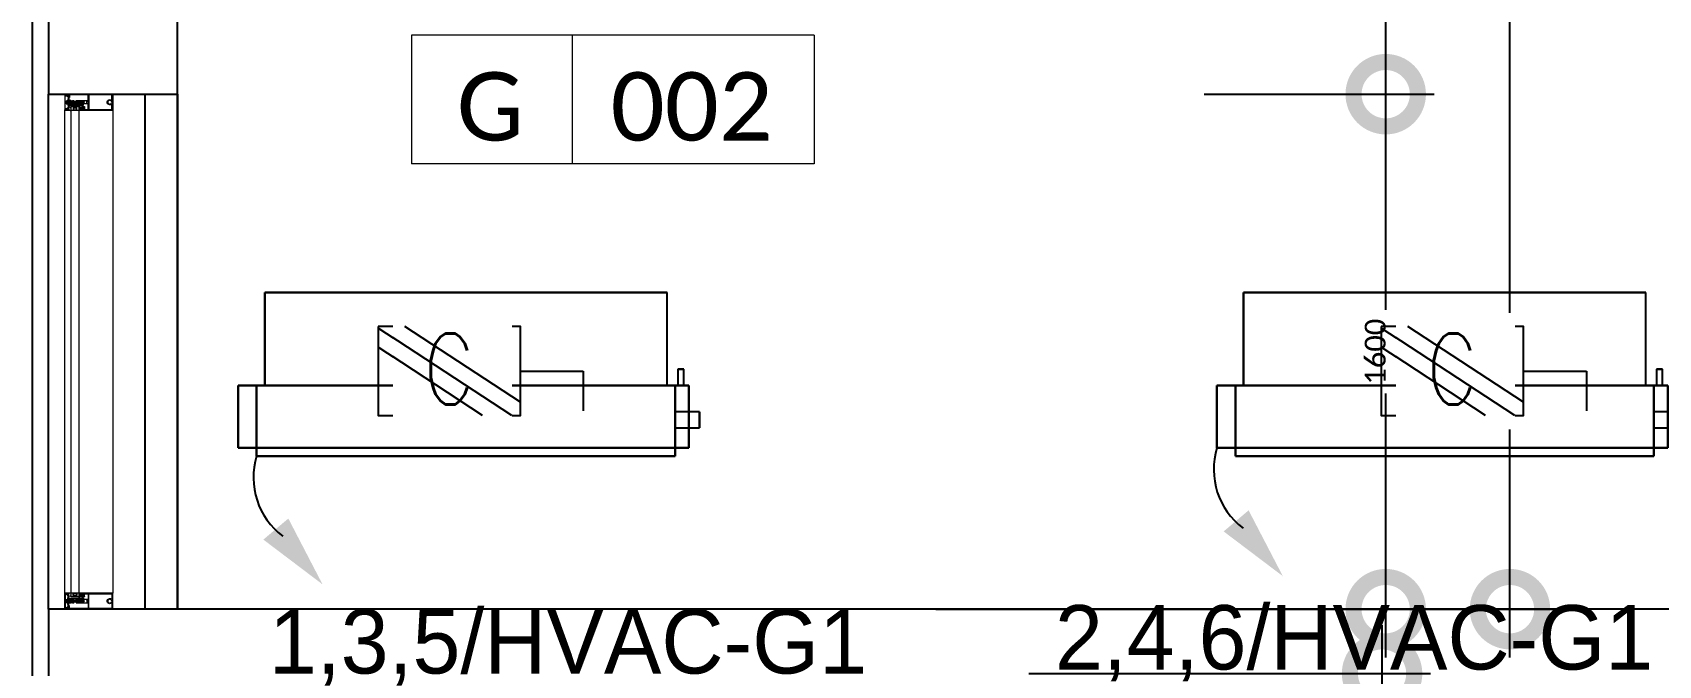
# Model space of a CAD drawing. Header units: metres. Extents: x 22.6 to 101.3, y 9.4 to 67.4.
# Drawn here: x 47.49 to 52.54, y 57.72 to 59.69 of the extents above; entities that cross this region are included whole.
import ezdxf

# ---------------------------------------------------------------- set-up
doc = ezdxf.new("R2010")
doc.units = ezdxf.units.M
doc.set_wipeout_variables(frame=1)
doc.linetypes.add('ECG_Line-Ptrn-Sold', pattern=[9144.001, 9144, -0.001])
for name, color, linetype in [('00', 252, 'Continuous'), ('E- symbol Disc', 7, 'Continuous'), ('HVAC', 1, 'Continuous'), ('LEGEND$0$E-SOCKET', 3, 'Continuous')]:
    doc.layers.add(name, color=color, linetype=linetype)
for name, color, linetype, lineweight in [('A-DIM', 7, 'Continuous', 5), ('A-ELEV', 1, 'ECG_Line-Ptrn-Sold', 9), ('A-HATCH', 1, 'Continuous', 9), ('A-TEXT', 7, 'ECG_Line-Ptrn-Sold', 13), ('A-WIN', 4, 'ECG_Line-Ptrn-Sold', 5), ('M-EQPM', 1, 'Continuous', 25)]:
    doc.layers.add(name, color=color, linetype=linetype, lineweight=lineweight)
doc.styles.add('Calibri', font='calibri.ttf', dxfattribs={"height": 0.212639})
doc.styles.add('ROMANS1', font='romans.shx', dxfattribs={"width": 0.8, "height": 250})
doc.dimstyles.new('ECG_Dimn-Detl-100', dxfattribs={"dimscale": 0.3048, "dimtxt": 0.25, "dimasz": 1.312336, "dimexe": 0.492126, "dimexo": 0.0625, "dimgap": 0, "dimtad": 1, "dimdec": 0, "dimlfac": 1000, "dimzin": 0, "dimdsep": 46, "dimtxsty": 'Calibri', "dimblk1": 'DOTSMALL', "dimblk2": 'DOTSMALL', "dimsah": 1, "dimcen": 0.09, "dimdle": 0.492126, "dimazin": 0, "dimtfac": 1, "dimtdec": 4, "dimtix": 1, "dimtmove": 0, "dimatfit": 3, "dimfxl": 0.492126, "dimfxlon": 1, "dimtvp": 1, "dimtolj": 1, "dimtzin": 0, "dimarcsym": 2})
doc.dimstyles.new('ECG_Dimn-Detl-100_1', dxfattribs={"dimscale": 0.3048, "dimtxt": 0.25, "dimasz": 1.312336, "dimexe": 0.492126, "dimexo": 0.0625, "dimgap": 0, "dimtad": 1, "dimdec": 0, "dimlfac": 1000, "dimzin": 0, "dimdsep": 46, "dimtxsty": 'Calibri', "dimblk1": 'DOTSMALL', "dimblk2": 'DOTSMALL', "dimsah": 1, "dimcen": 0.09, "dimdle": 0.492126, "dimazin": 0, "dimtfac": 1, "dimtdec": 4, "dimtix": 1, "dimtmove": 2, "dimatfit": 3, "dimfxl": 0.492126, "dimfxlon": 1, "dimtvp": 1, "dimtolj": 1, "dimtzin": 0, "dimarcsym": 2})

# ---------------------------------------------------------------- blocks, each defined once
blk = doc.blocks.new('Rectangular Mullion - ECG-LEFT-END-MULION-DETAIL-2110308-GROUND FLOOR PLAN')
at = {"layer": 'A-ELEV'}
for p, q in [((72.8439, 18.9473), (72.8439, 17.4473)), ((72.9499, 18.9473), (72.9739, 18.9473)), ((72.9499, 17.4473), (72.9499, 18.9473)), ((72.9739, 18.9473), (72.9739, 17.4473)), ((72.9939, 18.9473), (72.9939, 17.4473)), ((72.9739, 17.4473), (72.9499, 17.4473))]:
    blk.add_line(p, q, dxfattribs=at)
blk = doc.blocks.new('Rectangular Mullion - ECG-RIGHT-END-MULION-PROFIL-1987638-GROUND FLOOR PLAN')
at = {"layer": 'A-HATCH'}
for p, q in [((-0.0297, 0.0186), (-0.0315, 0.0129)), ((-0.0309, 0.0126), (-0.0292, 0.014)), ((-0.0299, 0.019), (-0.0299, 0.031)), ((-0.029, 0.019), (-0.0299, 0.019)), ((-0.0265, 0.019), (-0.0297, 0.019)), ((-0.0234, 0.0056), (-0.0292, 0.0056)), ((-0.0292, -0.0036), (-0.0292, 0.0056)), ((-0.0283, 0.004), (-0.0292, 0.004)), ((-0.0292, 0.004), (-0.0292, -0.0036)), ((-0.0284, 0.0225), (-0.029, 0.019)), ((-0.0049, 0.032), (-0.0289, 0.032)), ((-0.0282, 0.0224), (-0.0288, 0.019)), ((-0.0288, 0.019), (-0.0271, 0.019)), ((-0.0285, 0.0139), (-0.0282, 0.0126)), ((-0.0284, 0.03), (-0.0284, 0.0245)), ((-0.0283, 0.0048), (-0.024, 0.0048)), ((-0.0283, 0.0048), (-0.0283, 0.004)), ((-0.024, 0.0048), (-0.0283, 0.0048)), ((-0.0279, 0.0305), (-0.0049, 0.0305)), ((-0.0263, 0.028), (-0.0277, 0.0244)), ((-0.0277, 0.0126), (-0.0273, 0.0139)), ((-0.0273, 0.021), (-0.0263, 0.022)), ((-0.0273, 0.02), (-0.0273, 0.021)), ((-0.0265, 0.0213), (-0.0271, 0.0207)), ((-0.0267, 0.0139), (-0.0264, 0.0126)), ((-0.0265, 0.0203), (-0.0265, 0.019)), ((-0.0252, 0.028), (-0.0263, 0.028)), ((-0.0263, 0.022), (-0.0243, 0.022)), ((-0.0247, 0.0216), (-0.0258, 0.0216)), ((-0.0258, 0.0126), (-0.0255, 0.0139)), ((-0.0257, 0.0205), (-0.0257, 0.0185)), ((-0.0243, 0.0236), (-0.0253, 0.0264)), ((-0.0246, 0.0266), (-0.0252, 0.028)), ((-0.025, 0.0139), (-0.0247, 0.0126)), ((-0.0247, 0.0185), (-0.0247, 0.0205)), ((-0.0231, 0.0236), (-0.0243, 0.0236)), ((-0.0243, 0.022), (-0.0233, 0.021)), ((-0.0241, 0.0126), (-0.0238, 0.0139)), ((-0.024, 0.0048), (-0.022, 0.0035)), ((-0.022, 0.0035), (-0.024, 0.0048)), ((-0.0233, 0.0207), (-0.0239, 0.0213)), ((-0.0239, 0.019), (-0.0239, 0.0203)), ((-0.0207, 0.019), (-0.0239, 0.019)), ((-0.0049, 0.019), (-0.0235, 0.019)), ((-0.0202, 0.0036), (-0.0234, 0.0056)), ((-0.0233, 0.021), (-0.0233, 0.02)), ((-0.0232, 0.0139), (-0.0228, 0.0126)), ((-0.0213, 0.0218), (-0.0231, 0.0236)), ((-0.0223, 0.0126), (-0.0219, 0.0139)), ((-0.022, 0.0035), (-0.022, -0.0032)), ((-0.022, -0.0032), (-0.022, 0.0035)), ((-0.0113, 0.022), (-0.0213, 0.021)), ((-0.0213, 0.021), (-0.0213, 0.0218)), ((-0.0213, 0.014), (-0.0196, 0.0126)), ((-0.019, 0.0129), (-0.0207, 0.0186)), ((-0.0202, -0.0031), (-0.0202, 0.0036)), ((-0.0202, -0.0012), (-0.0202, 0.0013)), ((-0.0145, 0.0175), (-0.0145, -0.0266)), ((-0.011, 0.0175), (-0.0145, 0.0175)), ((-0.0113, 0.0223), (-0.0113, 0.0234)), ((-0.0113, 0.0234), (0.0014, 0.0234)), ((0.0014, 0.0223), (-0.0113, 0.0223)), ((-0.0049, 0.022), (-0.0113, 0.022)), ((-0.011, -0.0266), (-0.011, 0.0175)), ((-0.0079, 0.0183), (-0.0104, 0.0177)), ((-0.0104, 0.0177), (-0.0104, 0.0117)), ((-0.0086, 0.0117), (-0.0104, 0.0077)), ((-0.0104, 0.0117), (-0.0086, 0.0117)), ((-0.0104, 0.0077), (-0.0104, 0.0034)), ((-0.0104, 0.0034), (-0.0084, 0.0024)), ((-0.01, 0.0234), (-0.01, 0.0245)), ((-0.01, 0.0245), (0.0002, 0.0245)), ((0.0002, 0.0234), (-0.01, 0.0234)), ((-0.0098, 0.0167), (-0.0079, 0.0174)), ((-0.0098, 0.0127), (-0.0098, 0.0167)), ((-0.0079, 0.0122), (-0.0098, 0.0127)), ((-0.0096, 0.0275), (-0.0096, 0.0245)), ((-0.0096, 0.0069), (-0.0079, 0.0105)), ((-0.0096, 0.0041), (-0.0096, 0.0069)), ((-0.0084, 0.0035), (-0.0096, 0.0041)), ((-0.0015, 0.0277), (-0.0084, 0.0277)), ((-0.0084, 0.0024), (-0.0084, 0.0035)), ((-0.0079, 0.0174), (-0.0079, 0.0183)), ((-0.0079, 0.0105), (-0.0079, 0.0122)), ((-0.0077, 0.0177), (-0.0046, 0.0188)), ((-0.0022, 0.0175), (-0.0077, 0.0155)), ((-0.0022, 0.0154), (-0.0077, 0.0133)), ((-0.0022, 0.0132), (-0.0077, 0.0112)), ((-0.0022, 0.011), (-0.0077, 0.009)), ((-0.0022, 0.0096), (-0.0077, 0.0076)), ((-0.0022, 0.0074), (-0.0077, 0.0054)), ((-0.0022, 0.0052), (-0.0077, 0.0032)), ((-0.0022, 0.0031), (-0.0077, 0.0011)), ((-0.0022, 0.0007), (-0.0076, -0.0013)), ((-0.0073, 0.0181), (-0.0056, 0.0188)), ((-0.0056, 0.0188), (-0.0073, 0.0181)), ((-0.0027, 0.018), (-0.0073, 0.0159)), ((-0.0073, 0.0159), (-0.0027, 0.018)), ((-0.0027, 0.0158), (-0.0073, 0.0137)), ((-0.0073, 0.0137), (-0.0027, 0.0158)), ((-0.0027, 0.0136), (-0.0073, 0.0116)), ((-0.0073, 0.0116), (-0.0027, 0.0136)), ((-0.0027, 0.0114), (-0.0073, 0.0094)), ((-0.0073, 0.0094), (-0.0027, 0.0114)), ((-0.0027, 0.01), (-0.0073, 0.008)), ((-0.0073, 0.008), (-0.0027, 0.01)), ((-0.0027, 0.0079), (-0.0073, 0.0058)), ((-0.0073, 0.0058), (-0.0027, 0.0079)), ((-0.0027, 0.0057), (-0.0073, 0.0036)), ((-0.0073, 0.0036), (-0.0027, 0.0057)), ((-0.0027, 0.0035), (-0.0073, 0.0015)), ((-0.0073, 0.0015), (-0.0027, 0.0035)), ((-0.0027, 0.0012), (-0.0073, -0.0009)), ((-0.0073, -0.0009), (-0.0027, 0.0012)), ((-0.0072, 0.0275), (-0.0072, 0.0245)), ((-0.0072, 0.0223), (-0.0027, 0.0223)), ((-0.0072, 0.0188), (-0.0072, 0.0223)), ((-0.0072, 0.0188), (-0.0056, 0.0188)), ((-0.0027, 0.0188), (-0.0072, 0.0188)), ((-0.0027, 0.0171), (-0.0072, 0.0151)), ((-0.0072, 0.0151), (-0.003, 0.017)), ((-0.0027, 0.0149), (-0.0072, 0.0129)), ((-0.0072, 0.0129), (-0.003, 0.0148)), ((-0.0027, 0.0127), (-0.0072, 0.0107)), ((-0.0072, 0.0107), (-0.003, 0.0126)), ((-0.0027, 0.0106), (-0.0072, 0.0085)), ((-0.0072, 0.0085), (-0.003, 0.0104)), ((-0.0027, 0.0092), (-0.0072, 0.0071)), ((-0.0072, 0.0071), (-0.003, 0.009)), ((-0.0027, 0.007), (-0.0072, 0.005)), ((-0.0072, 0.005), (-0.003, 0.0068)), ((-0.0027, 0.0048), (-0.0072, 0.0028)), ((-0.0072, 0.0028), (-0.003, 0.0047)), ((-0.0027, 0.0026), (-0.0072, 0.0006)), ((-0.0072, 0.0006), (-0.003, 0.0025)), ((-0.0027, 0.0003), (-0.0072, -0.0017)), ((-0.0072, -0.0017), (-0.003, 0.0001)), ((-0.007, 0.0173), (-0.0037, 0.0188)), ((-0.0037, 0.0188), (-0.007, 0.0173)), ((-0.0056, 0.0188), (-0.0046, 0.0188)), ((0.0191, 0.032), (-0.0049, 0.032)), ((-0.0049, 0.0305), (0.0181, 0.0305)), ((0.0015, 0.022), (-0.0049, 0.022)), ((0.0137, 0.019), (-0.0049, 0.019)), ((-0.0046, 0.0188), (-0.0037, 0.0188)), ((-0.0037, 0.0188), (-0.0027, 0.0188)), ((-0.0027, 0.0275), (-0.0027, 0.0245)), ((-0.0027, 0.0223), (-0.0027, 0.0188)), ((-0.0018, 0.0174), (-0.0018, 0.0183)), ((-0.0018, 0.0183), (0.0007, 0.0177)), ((0.0001, 0.0167), (-0.0018, 0.0174)), ((-0.0018, 0.0122), (0.0001, 0.0127)), ((-0.0018, 0.0105), (-0.0018, 0.0122)), ((-0.0001, 0.0069), (-0.0018, 0.0105)), ((-0.0014, 0.0035), (-0.0001, 0.0041)), ((-0.0014, 0.0024), (-0.0014, 0.0035)), ((0.0007, 0.0034), (-0.0014, 0.0024)), ((-0.0011, 0.0117), (0.0007, 0.0077)), ((0.0007, 0.0117), (-0.0011, 0.0117)), ((-0.0003, 0.0275), (-0.0003, 0.0245)), ((-0.0001, 0.0041), (-0.0001, 0.0069)), ((0.0001, 0.0127), (0.0001, 0.0167)), ((0.0002, 0.0245), (0.0002, 0.0234)), ((0.0007, 0.0177), (0.0007, 0.0117)), ((0.0007, 0.0077), (0.0007, 0.0034)), ((0.0014, 0.0234), (0.0014, 0.0223)), ((0.0115, 0.021), (0.0015, 0.022)), ((0.0098, 0.0167), (0.0098, 0.019)), ((0.0176, 0.0167), (0.0098, 0.0167)), ((0.0109, 0.019), (0.0141, 0.019)), ((0.0132, 0.0236), (0.0115, 0.0218)), ((0.0115, 0.0218), (0.0115, 0.021)), ((0.0144, 0.0236), (0.0132, 0.0236)), ((0.0145, 0.022), (0.0135, 0.021)), ((0.0135, 0.0207), (0.0141, 0.0213)), ((0.0135, 0.021), (0.0135, 0.02)), ((0.0141, 0.019), (0.0141, 0.0203)), ((0.0155, 0.0264), (0.0144, 0.0236)), ((0.0165, 0.022), (0.0145, 0.022)), ((0.0153, 0.028), (0.0148, 0.0266)), ((0.0148, 0.0216), (0.0159, 0.0216)), ((0.0149, 0.0185), (0.0149, 0.0205)), ((0.0165, 0.028), (0.0153, 0.028)), ((0.0159, 0.0205), (0.0159, 0.0185)), ((0.0178, 0.0244), (0.0165, 0.028)), ((0.0175, 0.021), (0.0165, 0.022)), ((0.0167, 0.0213), (0.0172, 0.0207)), ((0.0167, 0.0203), (0.0167, 0.019)), ((0.0167, 0.019), (0.0199, 0.019)), ((0.0175, 0.02), (0.0175, 0.021)), ((0.019, 0.019), (0.0176, 0.019)), ((0.0176, -0.041), (0.0176, 0.0167)), ((0.0184, 0.0224), (0.019, 0.019)), ((0.0185, 0.0225), (0.0192, 0.019)), ((0.0186, 0.03), (0.0186, 0.0245)), ((0.0192, 0.019), (0.0201, 0.019)), ((0.0201, 0.019), (0.0201, 0.031)), ((0.0201, 0.019), (0.0201, -0.118)), ((-0.0304, -0.0129), (-0.0312, -0.0136)), ((-0.0295, -0.0142), (-0.0309, -0.0128)), ((-0.0299, -0.0213), (-0.0276, -0.0213)), ((-0.0299, -0.118), (-0.0299, -0.0213)), ((-0.0289, -0.0135), (-0.0295, -0.0142)), ((-0.0292, -0.0036), (-0.0292, -0.0053)), ((-0.0283, -0.0036), (-0.0292, -0.0036)), ((-0.0292, -0.0036), (-0.0283, -0.0036)), ((-0.0292, -0.0053), (-0.0238, -0.0053)), ((-0.027, -0.0198), (-0.0285, -0.0213)), ((-0.0284, -0.0152), (-0.0277, -0.0145)), ((-0.0261, -0.0151), (-0.0284, -0.0175)), ((-0.0284, -0.0152), (-0.0269, -0.0168)), ((-0.0284, -0.0213), (-0.0284, -0.0152)), ((-0.0284, -0.0175), (-0.0276, -0.0183)), ((-0.0276, -0.0183), (-0.0284, -0.0191)), ((-0.0284, -0.0191), (-0.025, -0.0225)), ((-0.0269, -0.0213), (-0.0284, -0.0213)), ((-0.0284, -0.0225), (-0.0284, -0.0263)), ((-0.0269, -0.0225), (-0.0284, -0.0225)), ((-0.0284, -0.0263), (-0.0262, -0.0263)), ((-0.0283, -0.0044), (-0.0283, -0.0036)), ((-0.0283, -0.0036), (-0.0283, -0.0044)), ((-0.024, -0.0044), (-0.0283, -0.0044)), ((-0.0283, -0.0044), (-0.024, -0.0044)), ((-0.0278, -0.0225), (-0.0269, -0.0225)), ((-0.0269, -0.0241), (-0.0278, -0.0225)), ((-0.0276, -0.0196), (-0.0276, -0.0171)), ((-0.0276, -0.0213), (-0.0269, -0.022)), ((-0.0274, -0.0225), (-0.0258, -0.0241)), ((-0.0274, -0.0298), (-0.0274, -0.041)), ((-0.0194, -0.0298), (-0.0274, -0.0298)), ((-0.0274, -0.041), (-0.0104, -0.041)), ((-0.0274, -0.043), (-0.0274, -0.114)), ((0.0176, -0.043), (-0.0274, -0.043)), ((-0.0273, -0.0168), (-0.0249, -0.0168)), ((-0.0248, -0.0198), (-0.0273, -0.0198)), ((-0.0272, -0.0151), (-0.0254, -0.0151)), ((-0.0269, -0.022), (-0.0248, -0.0198)), ((-0.0269, -0.0225), (-0.0269, -0.0213)), ((-0.0243, -0.0241), (-0.0269, -0.0241)), ((-0.025, -0.0225), (-0.0267, -0.0241)), ((-0.0262, -0.0263), (-0.0262, -0.0278)), ((-0.0262, -0.0278), (-0.0222, -0.0278)), ((-0.0258, -0.0151), (-0.0228, -0.0181)), ((-0.0229, -0.0141), (-0.0256, -0.0168)), ((-0.0255, -0.0198), (-0.0241, -0.0213)), ((-0.0225, -0.0168), (-0.025, -0.0144)), ((-0.0247, -0.023), (-0.0236, -0.0241)), ((-0.0217, -0.0151), (-0.0246, -0.018)), ((-0.0246, -0.0171), (-0.0246, -0.0196)), ((-0.0246, -0.0185), (-0.0214, -0.0217)), ((-0.0234, -0.023), (-0.0245, -0.0241)), ((-0.0214, -0.0241), (-0.0243, -0.0241)), ((-0.0241, -0.0213), (-0.0226, -0.0198)), ((-0.022, -0.0032), (-0.024, -0.0044)), ((-0.024, -0.0044), (-0.022, -0.0032)), ((-0.0238, -0.0053), (-0.0202, -0.0031)), ((-0.0221, -0.0151), (-0.0232, -0.0139)), ((-0.0228, -0.0171), (-0.0228, -0.0196)), ((-0.0226, -0.0198), (-0.0201, -0.0198)), ((-0.0201, -0.0168), (-0.0225, -0.0168)), ((-0.0225, -0.023), (-0.0214, -0.0241)), ((-0.0204, -0.0198), (-0.0223, -0.0217)), ((-0.0207, -0.0225), (-0.0223, -0.0241)), ((-0.0222, -0.0263), (-0.0199, -0.0263)), ((-0.0222, -0.0278), (-0.0222, -0.0263)), ((-0.0202, -0.0151), (-0.0221, -0.0151)), ((-0.022, -0.0151), (-0.0203, -0.0168)), ((-0.0214, -0.022), (-0.0207, -0.0213)), ((-0.0214, -0.0213), (-0.0214, -0.0225)), ((-0.019, -0.0213), (-0.0214, -0.0213)), ((-0.0199, -0.0225), (-0.0214, -0.0225)), ((-0.0206, -0.0225), (-0.0214, -0.0241)), ((-0.0214, -0.0225), (-0.0207, -0.0225)), ((-0.0174, -0.013), (-0.0213, -0.0168)), ((-0.0197, -0.0213), (-0.0211, -0.0198)), ((-0.0207, -0.0213), (-0.0184, -0.0213)), ((-0.0201, -0.0149), (-0.019, -0.016)), ((-0.0199, -0.0263), (-0.0199, -0.0225)), ((-0.019, -0.0167), (-0.0198, -0.0176)), ((-0.0198, -0.0196), (-0.0198, -0.0171)), ((-0.0198, -0.0173), (-0.019, -0.0182)), ((-0.019, -0.0184), (-0.0198, -0.0192)), ((-0.0198, -0.0189), (-0.019, -0.0198)), ((-0.019, -0.0205), (-0.0197, -0.0213)), ((-0.019, -0.0138), (-0.0183, -0.0145)), ((-0.019, -0.0151), (-0.019, -0.0213)), ((-0.0184, -0.0213), (-0.0184, -0.0288)), ((-0.0168, -0.0138), (-0.0174, -0.013)), ((-0.0145, -0.0266), (-0.011, -0.0266)), ((-0.009, -0.0033), (-0.0104, -0.0033)), ((-0.0104, -0.0033), (-0.0088, -0.0033)), ((-0.0104, -0.041), (-0.0104, -0.0033)), ((-0.0088, -0.0033), (-0.0078, -0.0043)), ((-0.0084, -0.041), (-0.0084, -0.0372)), ((-0.0049, -0.041), (-0.0084, -0.041)), ((-0.0079, -0.0367), (-0.0019, -0.0367)), ((-0.0022, -0.0036), (-0.0078, -0.0057)), ((-0.0078, -0.0043), (-0.0078, -0.0266)), ((-0.0022, -0.0071), (-0.0078, -0.0092)), ((-0.0022, -0.0093), (-0.0078, -0.0113)), ((-0.0022, -0.0115), (-0.0078, -0.0135)), ((-0.0022, -0.0137), (-0.0078, -0.0157)), ((-0.0022, -0.0158), (-0.0078, -0.0179)), ((-0.0022, -0.018), (-0.0078, -0.02)), ((-0.0078, -0.0266), (-0.0049, -0.0295)), ((-0.0023, -0.0015), (-0.0077, -0.0035)), ((-0.0027, -0.001), (-0.0073, -0.0031)), ((-0.0073, -0.0031), (-0.0027, -0.001)), ((-0.0027, -0.0032), (-0.0073, -0.0053)), ((-0.0073, -0.0053), (-0.0027, -0.0032)), ((-0.0073, -0.0074), (-0.0027, -0.0054)), ((-0.0027, -0.0054), (-0.0073, -0.0074)), ((-0.0027, -0.0067), (-0.0073, -0.0087)), ((-0.0073, -0.0087), (-0.0027, -0.0067)), ((-0.0027, -0.0089), (-0.0073, -0.0109)), ((-0.0073, -0.0109), (-0.0027, -0.0089)), ((-0.0027, -0.011), (-0.0073, -0.0131)), ((-0.0073, -0.0131), (-0.0027, -0.011)), ((-0.0027, -0.0132), (-0.0073, -0.0153)), ((-0.0073, -0.0153), (-0.0027, -0.0132)), ((-0.0027, -0.0154), (-0.0073, -0.0174)), ((-0.0073, -0.0174), (-0.0027, -0.0154)), ((-0.0027, -0.0176), (-0.0073, -0.0196)), ((-0.0073, -0.0196), (-0.0027, -0.0176)), ((-0.0027, -0.0019), (-0.0072, -0.0039)), ((-0.0072, -0.0039), (-0.003, -0.002)), ((-0.0027, -0.0041), (-0.0072, -0.0061)), ((-0.0072, -0.0061), (-0.0031, -0.0042)), ((-0.0027, -0.0054), (-0.0072, -0.0074)), ((-0.0072, -0.0074), (-0.003, -0.0055)), ((-0.0027, -0.0076), (-0.0072, -0.0096)), ((-0.0072, -0.0096), (-0.003, -0.0077)), ((-0.0027, -0.0097), (-0.0072, -0.0118)), ((-0.0072, -0.0118), (-0.003, -0.0099)), ((-0.0027, -0.0119), (-0.0072, -0.0139)), ((-0.0072, -0.0139), (-0.003, -0.012)), ((-0.0027, -0.0141), (-0.0072, -0.0161)), ((-0.0072, -0.0161), (-0.003, -0.0142)), ((-0.0027, -0.0163), (-0.0072, -0.0183)), ((-0.0072, -0.0183), (-0.003, -0.0164)), ((-0.0027, -0.0184), (-0.0072, -0.0205)), ((-0.0072, -0.0205), (-0.0032, -0.0186)), ((-0.0069, -0.0216), (-0.0027, -0.0197)), ((-0.0027, -0.0197), (-0.0069, -0.0216)), ((-0.0067, -0.0218), (-0.0067, -0.0249)), ((-0.0067, -0.0249), (-0.0049, -0.0266)), ((-0.0022, -0.0202), (-0.0066, -0.0218)), ((-0.0066, -0.0218), (-0.0053, -0.0218)), ((-0.0053, -0.0218), (-0.0027, -0.0206)), ((-0.0053, -0.0218), (-0.003, -0.0207)), ((-0.003, -0.0218), (-0.0053, -0.0218)), ((-0.0049, -0.0266), (-0.003, -0.0249)), ((-0.0049, -0.0295), (-0.0019, -0.0266)), ((-0.0014, -0.041), (-0.0049, -0.041)), ((-0.003, -0.0249), (-0.003, -0.0218)), ((-0.0019, -0.0042), (-0.001, -0.0033)), ((-0.0019, -0.0266), (-0.0019, -0.0042)), ((-0.0014, -0.0372), (-0.0014, -0.041)), ((-0.001, -0.0033), (0.0006, -0.0033)), ((0, -0.0033), (-0.001, -0.0033)), ((-0.001, -0.0033), (0.0006, -0.0033)), ((0.0006, -0.0033), (0.0006, -0.041)), ((0.0006, -0.041), (0.0176, -0.041)), ((0.0176, -0.114), (0.0176, -0.043)), ((0.0201, -0.118), (-0.0299, -0.118)), ((-0.0274, -0.114), (-0.0102, -0.114)), ((0.0003, -0.114), (0.0176, -0.114))]:
    blk.add_line(p, q, dxfattribs=at)
blk.add_circle((-0.0049, -0.108), 0.006, dxfattribs=at)
for centre, radius, start, end in [((-0.0289, 0.031), 0.001, 90, 180), ((-0.0289, 0.031), 0.001, 90, 180), ((-0.0279, 0.03), 0.0005, 90, 180), ((-0.0284, 0.0235), 0.001, 270.9838, 90), ((-0.0283, 0.0235), 0.0011, 275.2327, 53.27), ((-0.0258, 0.0206), 0.001, 90, 135), ((-0.0247, 0.0206), 0.001, 45, 90), ((-0.0084, 0.0241), 0.00359, 70.3614, 109.6386), ((-0.0049, 0.0157), 0.012, 79.2883, 100.7117), ((-0.0015, 0.0241), 0.00359, 70.3614, 109.6386), ((0.0148, 0.0206), 0.001, 90, 135), ((0.0159, 0.0206), 0.001, 45, 90), ((0.0185, 0.0235), 0.0011, 126.73, 264.7673), ((0.0186, 0.0235), 0.001, 90, 269.0162), ((0.0181, 0.03), 0.0005, 0, 90), ((0.0191, 0.031), 0.001, 0, 90), ((0.0191, 0.031), 0.001, 0, 90), ((-0.0317, -0.018), 0.0044, 40.1603, 86.9533), ((-0.0315, -0.018), 0.00517, 33.5368, 87.4446), ((-0.0237, -0.0155), 0.00171, 90, 164.9371), ((-0.0237, -0.0155), 0.00171, 15.0629, 90), ((-0.0159, -0.018), 0.00517, 90.2452, 146.4632), ((-0.0194, -0.0288), 0.001, 270, 0), ((-0.0157, -0.018), 0.0044, 93.0467, 138.4555), ((-0.0079, -0.0372), 0.0005, 90, 180), ((-0.0005, -0.0259), 0.00439, 124.4715, 188.599), ((-0.0019, -0.0372), 0.0005, 360, 90), ((-0.0049, -0.108), 0.008, 311.4096, 228.5904)]:
    blk.add_arc(centre, radius, start, end, dxfattribs=at)
blk = doc.blocks.new('Rectangular Mullion - ECG-RIGHT-END-MULION-DETAIL-2139619-GROUND FLOOR PLAN')
at = {"layer": 'A-WIN'}
for p, q in [((-0.05, 0.012), (-0.05, 0.032)), ((-0.05, 0.032), (0, 0.032)), ((-0.038, 0.012), (-0.05, 0.012)), ((-0.038, -0.012), (-0.038, 0.012)), ((0, 0.032), (0, -0.118)), ((-0.05, -0.118), (-0.05, -0.012)), ((-0.05, -0.012), (-0.038, -0.012)), ((0, -0.118), (-0.05, -0.118))]:
    blk.add_line(p, q, dxfattribs=at)
blk = doc.blocks.new('Rectangular Mullion - ECG-LEFT-END-MULION-PROFIL-1987639-GROUND FLOOR PLAN')
at = {"layer": 'A-HATCH'}
for p, q in [((-0.0201, 0.019), (-0.0201, 0.031)), ((-0.0192, 0.019), (-0.0201, 0.019)), ((-0.0201, 0.019), (-0.0201, -0.118)), ((-0.0167, 0.019), (-0.0199, 0.019)), ((-0.0185, 0.0225), (-0.0192, 0.019)), ((-0.0191, 0.032), (0.0049, 0.032)), ((-0.0184, 0.0224), (-0.019, 0.019)), ((-0.019, 0.019), (-0.0176, 0.019)), ((-0.0186, 0.03), (-0.0186, 0.0245)), ((0.0049, 0.0305), (-0.0181, 0.0305)), ((-0.0178, 0.0244), (-0.0165, 0.028)), ((-0.0176, 0.0167), (-0.0098, 0.0167)), ((-0.0176, -0.041), (-0.0176, 0.0167)), ((-0.0175, 0.021), (-0.0165, 0.022)), ((-0.0175, 0.02), (-0.0175, 0.021)), ((-0.0167, 0.0213), (-0.0172, 0.0207)), ((-0.0167, 0.0203), (-0.0167, 0.019)), ((-0.0165, 0.028), (-0.0153, 0.028)), ((-0.0165, 0.022), (-0.0145, 0.022)), ((-0.0148, 0.0216), (-0.0159, 0.0216)), ((-0.0159, 0.0205), (-0.0159, 0.0185)), ((-0.0155, 0.0264), (-0.0144, 0.0236)), ((-0.0153, 0.028), (-0.0148, 0.0266)), ((-0.0149, 0.0185), (-0.0149, 0.0205)), ((-0.0145, 0.022), (-0.0135, 0.021)), ((-0.0144, 0.0236), (-0.0132, 0.0236)), ((-0.0135, 0.0207), (-0.0141, 0.0213)), ((-0.0141, 0.019), (-0.0141, 0.0203)), ((-0.0109, 0.019), (-0.0141, 0.019)), ((-0.0137, 0.019), (0.0049, 0.019)), ((-0.0135, 0.021), (-0.0135, 0.02)), ((-0.0132, 0.0236), (-0.0115, 0.0218)), ((-0.0115, 0.021), (-0.0015, 0.022)), ((-0.0115, 0.0218), (-0.0115, 0.021)), ((-0.0098, 0.0167), (-0.0098, 0.019)), ((-0.0015, 0.022), (0.0049, 0.022)), ((-0.0014, 0.0234), (-0.0014, 0.0223)), ((0.0113, 0.0234), (-0.0014, 0.0234)), ((-0.0014, 0.0223), (0.0113, 0.0223)), ((0.0018, 0.0183), (-0.0007, 0.0177)), ((-0.0007, 0.0177), (-0.0007, 0.0117)), ((0.0011, 0.0117), (-0.0007, 0.0077)), ((-0.0007, 0.0117), (0.0011, 0.0117)), ((-0.0007, 0.0077), (-0.0007, 0.0034)), ((-0.0007, 0.0034), (0.0014, 0.0024)), ((-0.0002, 0.0245), (-0.0002, 0.0234)), ((0.01, 0.0245), (-0.0002, 0.0245)), ((-0.0002, 0.0234), (0.01, 0.0234)), ((-0.0001, 0.0167), (0.0018, 0.0174)), ((-0.0001, 0.0127), (-0.0001, 0.0167)), ((0.0018, 0.0122), (-0.0001, 0.0127)), ((0.0001, 0.0069), (0.0018, 0.0105)), ((0.0001, 0.0041), (0.0001, 0.0069)), ((0.0014, 0.0035), (0.0001, 0.0041)), ((0.0003, 0.0275), (0.0003, 0.0245)), ((0.0014, 0.0024), (0.0014, 0.0035)), ((0.0015, 0.0277), (0.0084, 0.0277)), ((0.0018, 0.0174), (0.0018, 0.0183)), ((0.0018, 0.0105), (0.0018, 0.0122)), ((0.0022, 0.0175), (0.0077, 0.0155)), ((0.0022, 0.0154), (0.0077, 0.0133)), ((0.0022, 0.0132), (0.0077, 0.0112)), ((0.0022, 0.011), (0.0077, 0.009)), ((0.0022, 0.0096), (0.0077, 0.0076)), ((0.0022, 0.0074), (0.0077, 0.0054)), ((0.0022, 0.0052), (0.0077, 0.0032)), ((0.0022, 0.0031), (0.0077, 0.0011)), ((0.0022, 0.0007), (0.0076, -0.0013)), ((0.0027, 0.0275), (0.0027, 0.0245)), ((0.0027, 0.0223), (0.0027, 0.0188)), ((0.0072, 0.0223), (0.0027, 0.0223)), ((0.0027, 0.0188), (0.0072, 0.0188)), ((0.0037, 0.0188), (0.0027, 0.0188)), ((0.0027, 0.018), (0.0073, 0.0159)), ((0.0073, 0.0159), (0.0027, 0.018)), ((0.0027, 0.0171), (0.0072, 0.0151)), ((0.0027, 0.0158), (0.0073, 0.0137)), ((0.0073, 0.0137), (0.0027, 0.0158)), ((0.0027, 0.0149), (0.0072, 0.0129)), ((0.0027, 0.0136), (0.0073, 0.0116)), ((0.0073, 0.0116), (0.0027, 0.0136)), ((0.0027, 0.0127), (0.0072, 0.0107)), ((0.0027, 0.0114), (0.0073, 0.0094)), ((0.0073, 0.0094), (0.0027, 0.0114)), ((0.0027, 0.0106), (0.0072, 0.0085)), ((0.0027, 0.01), (0.0073, 0.008)), ((0.0073, 0.008), (0.0027, 0.01)), ((0.0027, 0.0092), (0.0072, 0.0071)), ((0.0027, 0.0079), (0.0073, 0.0058)), ((0.0073, 0.0058), (0.0027, 0.0079)), ((0.0027, 0.007), (0.0072, 0.005)), ((0.0027, 0.0057), (0.0073, 0.0036)), ((0.0073, 0.0036), (0.0027, 0.0057)), ((0.0027, 0.0048), (0.0072, 0.0028)), ((0.0027, 0.0035), (0.0073, 0.0015)), ((0.0073, 0.0015), (0.0027, 0.0035)), ((0.0027, 0.0026), (0.0072, 0.0006)), ((0.0027, 0.0012), (0.0073, -0.0009)), ((0.0073, -0.0009), (0.0027, 0.0012)), ((0.0027, 0.0003), (0.0072, -0.0017)), ((0.0072, 0.0151), (0.003, 0.017)), ((0.0072, 0.0129), (0.003, 0.0148)), ((0.0072, 0.0107), (0.003, 0.0126)), ((0.0072, 0.0085), (0.003, 0.0104)), ((0.0072, 0.0071), (0.003, 0.009)), ((0.0072, 0.005), (0.003, 0.0068)), ((0.0072, 0.0028), (0.003, 0.0047)), ((0.0072, 0.0006), (0.003, 0.0025)), ((0.0072, -0.0017), (0.003, 0.0001)), ((0.007, 0.0173), (0.0037, 0.0188)), ((0.0037, 0.0188), (0.007, 0.0173)), ((0.0046, 0.0188), (0.0037, 0.0188)), ((0.0056, 0.0188), (0.0046, 0.0188)), ((0.0077, 0.0177), (0.0046, 0.0188)), ((0.0049, 0.032), (0.0289, 0.032)), ((0.0279, 0.0305), (0.0049, 0.0305)), ((0.0049, 0.022), (0.0113, 0.022)), ((0.0049, 0.019), (0.0235, 0.019)), ((0.0073, 0.0181), (0.0056, 0.0188)), ((0.0056, 0.0188), (0.0073, 0.0181)), ((0.0072, 0.0188), (0.0056, 0.0188)), ((0.0072, 0.0275), (0.0072, 0.0245)), ((0.0072, 0.0188), (0.0072, 0.0223)), ((0.0079, 0.0174), (0.0079, 0.0183)), ((0.0079, 0.0183), (0.0104, 0.0177)), ((0.0098, 0.0167), (0.0079, 0.0174)), ((0.0079, 0.0122), (0.0098, 0.0127)), ((0.0079, 0.0105), (0.0079, 0.0122)), ((0.0096, 0.0069), (0.0079, 0.0105)), ((0.0084, 0.0035), (0.0096, 0.0041)), ((0.0084, 0.0024), (0.0084, 0.0035)), ((0.0104, 0.0034), (0.0084, 0.0024)), ((0.0086, 0.0117), (0.0104, 0.0077)), ((0.0104, 0.0117), (0.0086, 0.0117)), ((0.0096, 0.0275), (0.0096, 0.0245)), ((0.0096, 0.0041), (0.0096, 0.0069)), ((0.0098, 0.0127), (0.0098, 0.0167)), ((0.01, 0.0234), (0.01, 0.0245)), ((0.0104, 0.0177), (0.0104, 0.0117)), ((0.0104, 0.0077), (0.0104, 0.0034)), ((0.011, 0.0175), (0.0145, 0.0175)), ((0.011, -0.0266), (0.011, 0.0175)), ((0.0113, 0.0223), (0.0113, 0.0234)), ((0.0113, 0.022), (0.0213, 0.021)), ((0.0145, 0.0175), (0.0145, -0.0266)), ((0.019, 0.0129), (0.0207, 0.0186)), ((0.0213, 0.014), (0.0196, 0.0126)), ((0.0202, 0.0036), (0.0234, 0.0056)), ((0.0202, -0.0031), (0.0202, 0.0036)), ((0.0202, -0.0012), (0.0202, 0.0013)), ((0.0207, 0.019), (0.0239, 0.019)), ((0.0213, 0.0218), (0.0231, 0.0236)), ((0.0213, 0.021), (0.0213, 0.0218)), ((0.0223, 0.0126), (0.0219, 0.0139)), ((0.024, 0.0048), (0.022, 0.0035)), ((0.022, 0.0035), (0.024, 0.0048)), ((0.022, 0.0035), (0.022, -0.0032)), ((0.022, -0.0032), (0.022, 0.0035)), ((0.0232, 0.0139), (0.0228, 0.0126)), ((0.0231, 0.0236), (0.0243, 0.0236)), ((0.0243, 0.022), (0.0233, 0.021)), ((0.0233, 0.0207), (0.0239, 0.0213)), ((0.0233, 0.021), (0.0233, 0.02)), ((0.0234, 0.0056), (0.0292, 0.0056)), ((0.0241, 0.0126), (0.0238, 0.0139)), ((0.0239, 0.019), (0.0239, 0.0203)), ((0.0283, 0.0048), (0.024, 0.0048)), ((0.024, 0.0048), (0.0283, 0.0048)), ((0.0243, 0.0236), (0.0253, 0.0264)), ((0.0263, 0.022), (0.0243, 0.022)), ((0.0246, 0.0266), (0.0252, 0.028)), ((0.0247, 0.0216), (0.0258, 0.0216)), ((0.0247, 0.0185), (0.0247, 0.0205)), ((0.025, 0.0139), (0.0247, 0.0126)), ((0.0252, 0.028), (0.0263, 0.028)), ((0.0258, 0.0126), (0.0255, 0.0139)), ((0.0257, 0.0205), (0.0257, 0.0185)), ((0.0263, 0.028), (0.0277, 0.0244)), ((0.0273, 0.021), (0.0263, 0.022)), ((0.0267, 0.0139), (0.0264, 0.0126)), ((0.0265, 0.0213), (0.0271, 0.0207)), ((0.0265, 0.0203), (0.0265, 0.019)), ((0.0265, 0.019), (0.0297, 0.019)), ((0.0288, 0.019), (0.0271, 0.019)), ((0.0273, 0.02), (0.0273, 0.021)), ((0.0277, 0.0126), (0.0273, 0.0139)), ((0.0282, 0.0224), (0.0288, 0.019)), ((0.0285, 0.0139), (0.0282, 0.0126)), ((0.0283, 0.0048), (0.0283, 0.004)), ((0.0283, 0.004), (0.0292, 0.004)), ((0.0284, 0.03), (0.0284, 0.0245)), ((0.0284, 0.0225), (0.029, 0.019)), ((0.029, 0.019), (0.0299, 0.019)), ((0.0309, 0.0126), (0.0292, 0.014)), ((0.0292, -0.0036), (0.0292, 0.0056)), ((0.0292, 0.004), (0.0292, -0.0036)), ((0.0297, 0.0186), (0.0315, 0.0129)), ((0.0299, 0.019), (0.0299, 0.031)), ((-0.0006, -0.041), (-0.0176, -0.041)), ((-0.0176, -0.043), (0.0274, -0.043)), ((-0.0176, -0.114), (-0.0176, -0.043)), ((0.001, -0.0033), (-0.0006, -0.0033)), ((-0.0006, -0.0033), (-0.0006, -0.041)), ((0.001, -0.0033), (-0.0006, -0.0033)), ((0, -0.0033), (0.001, -0.0033)), ((0.0019, -0.0042), (0.001, -0.0033)), ((0.0014, -0.0372), (0.0014, -0.041)), ((0.0014, -0.041), (0.0049, -0.041)), ((0.0019, -0.0266), (0.0019, -0.0042)), ((0.0049, -0.0295), (0.0019, -0.0266)), ((0.0079, -0.0367), (0.0019, -0.0367)), ((0.0022, -0.0036), (0.0078, -0.0057)), ((0.0022, -0.0071), (0.0078, -0.0092)), ((0.0022, -0.0093), (0.0078, -0.0113)), ((0.0022, -0.0115), (0.0078, -0.0135)), ((0.0022, -0.0137), (0.0078, -0.0157)), ((0.0022, -0.0158), (0.0078, -0.0179)), ((0.0022, -0.018), (0.0078, -0.02)), ((0.0022, -0.0202), (0.0066, -0.0218)), ((0.0023, -0.0015), (0.0077, -0.0035)), ((0.0027, -0.001), (0.0073, -0.0031)), ((0.0073, -0.0031), (0.0027, -0.001)), ((0.0027, -0.0019), (0.0072, -0.0039)), ((0.0027, -0.0032), (0.0073, -0.0053)), ((0.0073, -0.0053), (0.0027, -0.0032)), ((0.0027, -0.0041), (0.0072, -0.0061)), ((0.0027, -0.0054), (0.0072, -0.0074)), ((0.0073, -0.0074), (0.0027, -0.0054)), ((0.0027, -0.0054), (0.0073, -0.0074)), ((0.0027, -0.0067), (0.0073, -0.0087)), ((0.0073, -0.0087), (0.0027, -0.0067)), ((0.0027, -0.0076), (0.0072, -0.0096)), ((0.0027, -0.0089), (0.0073, -0.0109)), ((0.0073, -0.0109), (0.0027, -0.0089)), ((0.0027, -0.0097), (0.0072, -0.0118)), ((0.0027, -0.011), (0.0073, -0.0131)), ((0.0073, -0.0131), (0.0027, -0.011)), ((0.0027, -0.0119), (0.0072, -0.0139)), ((0.0027, -0.0132), (0.0073, -0.0153)), ((0.0073, -0.0153), (0.0027, -0.0132)), ((0.0027, -0.0141), (0.0072, -0.0161)), ((0.0027, -0.0154), (0.0073, -0.0174)), ((0.0073, -0.0174), (0.0027, -0.0154)), ((0.0027, -0.0163), (0.0072, -0.0183)), ((0.0027, -0.0176), (0.0073, -0.0196)), ((0.0073, -0.0196), (0.0027, -0.0176)), ((0.0027, -0.0184), (0.0072, -0.0205)), ((0.0069, -0.0216), (0.0027, -0.0197)), ((0.0027, -0.0197), (0.0069, -0.0216)), ((0.0053, -0.0218), (0.0027, -0.0206)), ((0.0072, -0.0039), (0.003, -0.002)), ((0.0072, -0.0074), (0.003, -0.0055)), ((0.0072, -0.0096), (0.003, -0.0077)), ((0.0072, -0.0118), (0.003, -0.0099)), ((0.0072, -0.0139), (0.003, -0.012)), ((0.0072, -0.0161), (0.003, -0.0142)), ((0.0072, -0.0183), (0.003, -0.0164)), ((0.0053, -0.0218), (0.003, -0.0207)), ((0.003, -0.0218), (0.0053, -0.0218)), ((0.003, -0.0249), (0.003, -0.0218)), ((0.0049, -0.0266), (0.003, -0.0249)), ((0.0072, -0.0061), (0.0031, -0.0042)), ((0.0072, -0.0205), (0.0032, -0.0186)), ((0.0067, -0.0249), (0.0049, -0.0266)), ((0.0078, -0.0266), (0.0049, -0.0295)), ((0.0049, -0.041), (0.0084, -0.041)), ((0.0066, -0.0218), (0.0053, -0.0218)), ((0.0067, -0.0218), (0.0067, -0.0249)), ((0.0088, -0.0033), (0.0078, -0.0043)), ((0.0078, -0.0043), (0.0078, -0.0266)), ((0.0084, -0.041), (0.0084, -0.0372)), ((0.0104, -0.0033), (0.0088, -0.0033)), ((0.009, -0.0033), (0.0104, -0.0033)), ((0.0104, -0.041), (0.0104, -0.0033)), ((0.0274, -0.041), (0.0104, -0.041)), ((0.0145, -0.0266), (0.011, -0.0266)), ((0.0168, -0.0138), (0.0174, -0.013)), ((0.0174, -0.013), (0.0213, -0.0168)), ((0.019, -0.0138), (0.0183, -0.0145)), ((0.0184, -0.0213), (0.0184, -0.0288)), ((0.0207, -0.0213), (0.0184, -0.0213)), ((0.0201, -0.0149), (0.019, -0.016)), ((0.019, -0.0151), (0.019, -0.0213)), ((0.019, -0.0167), (0.0198, -0.0176)), ((0.0198, -0.0173), (0.019, -0.0182)), ((0.019, -0.0184), (0.0198, -0.0192)), ((0.0198, -0.0189), (0.019, -0.0198)), ((0.019, -0.0205), (0.0197, -0.0213)), ((0.019, -0.0213), (0.0214, -0.0213)), ((0.0194, -0.0298), (0.0274, -0.0298)), ((0.0197, -0.0213), (0.0211, -0.0198)), ((0.0198, -0.0196), (0.0198, -0.0171)), ((0.0199, -0.0225), (0.0214, -0.0225)), ((0.0199, -0.0263), (0.0199, -0.0225)), ((0.0222, -0.0263), (0.0199, -0.0263)), ((0.0201, -0.0168), (0.0225, -0.0168)), ((0.0226, -0.0198), (0.0201, -0.0198)), ((0.0238, -0.0053), (0.0202, -0.0031)), ((0.0202, -0.0151), (0.0221, -0.0151)), ((0.022, -0.0151), (0.0203, -0.0168)), ((0.0204, -0.0198), (0.0223, -0.0217)), ((0.0206, -0.0225), (0.0214, -0.0241)), ((0.0214, -0.022), (0.0207, -0.0213)), ((0.0207, -0.0225), (0.0223, -0.0241)), ((0.0214, -0.0225), (0.0207, -0.0225)), ((0.0246, -0.0185), (0.0214, -0.0217)), ((0.0214, -0.0213), (0.0214, -0.0225)), ((0.0225, -0.023), (0.0214, -0.0241)), ((0.0214, -0.0241), (0.0243, -0.0241)), ((0.0217, -0.0151), (0.0246, -0.018)), ((0.022, -0.0032), (0.024, -0.0044)), ((0.024, -0.0044), (0.022, -0.0032)), ((0.0221, -0.0151), (0.0232, -0.0139)), ((0.0222, -0.0278), (0.0222, -0.0263)), ((0.0262, -0.0278), (0.0222, -0.0278)), ((0.0225, -0.0168), (0.025, -0.0144)), ((0.0241, -0.0213), (0.0226, -0.0198)), ((0.0258, -0.0151), (0.0228, -0.0181)), ((0.0228, -0.0171), (0.0228, -0.0196)), ((0.0229, -0.0141), (0.0256, -0.0168)), ((0.0234, -0.023), (0.0245, -0.0241)), ((0.0247, -0.023), (0.0236, -0.0241)), ((0.0292, -0.0053), (0.0238, -0.0053)), ((0.024, -0.0044), (0.0283, -0.0044)), ((0.0283, -0.0044), (0.024, -0.0044)), ((0.0255, -0.0198), (0.0241, -0.0213)), ((0.0243, -0.0241), (0.0269, -0.0241)), ((0.0246, -0.0171), (0.0246, -0.0196)), ((0.0248, -0.0198), (0.0273, -0.0198)), ((0.0269, -0.022), (0.0248, -0.0198)), ((0.0273, -0.0168), (0.0249, -0.0168)), ((0.0284, -0.0191), (0.025, -0.0225)), ((0.025, -0.0225), (0.0267, -0.0241)), ((0.0272, -0.0151), (0.0254, -0.0151)), ((0.0274, -0.0225), (0.0258, -0.0241)), ((0.0261, -0.0151), (0.0284, -0.0175)), ((0.0262, -0.0263), (0.0262, -0.0278)), ((0.0284, -0.0263), (0.0262, -0.0263)), ((0.0284, -0.0152), (0.0269, -0.0168)), ((0.0276, -0.0213), (0.0269, -0.022)), ((0.0269, -0.0213), (0.0284, -0.0213)), ((0.0269, -0.0225), (0.0269, -0.0213)), ((0.0269, -0.0225), (0.0284, -0.0225)), ((0.0278, -0.0225), (0.0269, -0.0225)), ((0.0269, -0.0241), (0.0278, -0.0225)), ((0.027, -0.0198), (0.0285, -0.0213)), ((0.0274, -0.0298), (0.0274, -0.041)), ((0.0274, -0.043), (0.0274, -0.114)), ((0.0276, -0.0196), (0.0276, -0.0171)), ((0.0284, -0.0175), (0.0276, -0.0183)), ((0.0276, -0.0183), (0.0284, -0.0191)), ((0.0299, -0.0213), (0.0276, -0.0213)), ((0.0284, -0.0152), (0.0277, -0.0145)), ((0.0283, -0.0036), (0.0292, -0.0036)), ((0.0283, -0.0044), (0.0283, -0.0036)), ((0.0283, -0.0036), (0.0283, -0.0044)), ((0.0292, -0.0036), (0.0283, -0.0036)), ((0.0284, -0.0213), (0.0284, -0.0152)), ((0.0284, -0.0225), (0.0284, -0.0263)), ((0.0289, -0.0135), (0.0295, -0.0142)), ((0.0292, -0.0036), (0.0292, -0.0053)), ((0.0295, -0.0142), (0.0309, -0.0128)), ((0.0299, -0.118), (0.0299, -0.0213)), ((0.0304, -0.0129), (0.0312, -0.0136)), ((-0.0201, -0.118), (0.0299, -0.118)), ((-0.0003, -0.114), (-0.0176, -0.114)), ((0.0274, -0.114), (0.0102, -0.114))]:
    blk.add_line(p, q, dxfattribs=at)
blk.add_circle((0.0049, -0.108), 0.006, dxfattribs=at)
for centre, radius, start, end in [((-0.0191, 0.031), 0.001, 90, 180), ((-0.0191, 0.031), 0.001, 90, 180), ((-0.0181, 0.03), 0.0005, 90, 180), ((-0.0186, 0.0235), 0.001, 270.9838, 90), ((-0.0185, 0.0235), 0.0011, 275.2327, 53.27), ((-0.0159, 0.0206), 0.001, 90, 135), ((-0.0148, 0.0206), 0.001, 45, 90), ((0.0015, 0.0241), 0.00359, 70.3614, 109.6386), ((0.0049, 0.0157), 0.012, 79.2883, 100.7117), ((0.0084, 0.0241), 0.00359, 70.3614, 109.6386), ((0.0247, 0.0206), 0.001, 90, 135), ((0.0258, 0.0206), 0.001, 45, 90), ((0.0283, 0.0235), 0.0011, 126.73, 264.7673), ((0.0284, 0.0235), 0.001, 90, 269.0162), ((0.0279, 0.03), 0.0005, 0, 90), ((0.0289, 0.031), 0.001, 0, 90), ((0.0289, 0.031), 0.001, 0, 90), ((0.0019, -0.0372), 0.0005, 90, 180), ((0.0005, -0.0259), 0.00439, 351.401, 55.5285), ((0.0079, -0.0372), 0.0005, 0, 90), ((0.0159, -0.018), 0.00517, 33.5368, 89.7548), ((0.0157, -0.018), 0.0044, 41.5445, 86.9533), ((0.0194, -0.0288), 0.001, 180, 270), ((0.0237, -0.0155), 0.00171, 90, 164.9371), ((0.0237, -0.0155), 0.00171, 15.0629, 90), ((0.0315, -0.018), 0.00517, 92.5554, 146.4632), ((0.0317, -0.018), 0.0044, 93.0467, 139.8397), ((0.0049, -0.108), 0.008, 311.4096, 228.5904)]:
    blk.add_arc(centre, radius, start, end, dxfattribs=at)
blk = doc.blocks.new('Rectangular Mullion - ECG-LEFT-END-MULION-DETAIL-2139623-GROUND FLOOR PLAN')
at = {"layer": 'A-WIN'}
for p, q in [((0, 0.032), (-0.05, 0.032)), ((-0.05, 0.032), (-0.05, 0.012)), ((-0.05, 0.012), (-0.038, 0.012)), ((-0.038, 0.012), (-0.038, -0.012)), ((0, -0.118), (0, 0.032)), ((-0.05, -0.012), (-0.05, -0.118)), ((-0.038, -0.012), (-0.05, -0.012)), ((-0.05, -0.118), (0, -0.118))]:
    blk.add_line(p, q, dxfattribs=at)
blk = doc.blocks.new('ECG_G-Tag-Room - ECG_G-Tag-Room-Engl-1568319-GROUND FLOOR PLAN')
at = {"layer": 'A-TEXT'}
for p, q in [((-0.00625, 0), (-0.00625, -0.004)), ((0.00625, 0), (-0.00625, 0)), ((-0.00125, -0.004), (-0.00125, 0)), ((0.00625, 0), (0.00625, -0.004)), ((0.00625, -0.004), (-0.00625, -0.004))]:
    blk.add_line(p, q, dxfattribs=at)
blk = doc.blocks.new('_DotSmall')
at = {"color": 0, "linetype": 'ByBlock', "const_width": 0.5}
blk.add_lwpolyline([(-0.0625, 0, 1), (0.0625, 0, 1)], format="xyb", close=True, dxfattribs=at)
blk = doc.blocks.new('ECG_MECHEQ-Split Unit-Concealed-Horizontal-Plenum-2Pipe _4_ - CSU-07-1692109-GROUND FLOOR PLAN')
at = {"layer": 'M-EQPM'}
for p, q in [((-472.6, 147.6), (777.4, 147.6)), ((777.4, 147.6), (-472.6, 147.6)), ((-472.6, 147.6), (-472.6, 147.6)), ((-472.6, 147.6), (-472.6, -141.3)), ((-472.6, -141.3), (-472.6, 147.6)), ((777.4, 147.6), (777.4, 147.6)), ((777.4, -141.3), (777.4, 147.6)), ((777.4, -141.3), (777.4, 147.6)), ((810.3, -90.5), (810.3, -141.3)), ((810.3, -90.5), (829.4, -90.5)), ((829.4, -90.5), (810.3, -90.5)), ((829.4, -141.3), (829.4, -90.5)), ((845.3, -141.3), (-554.7, -141.3)), ((-554.7, -141.3), (-554.7, -335)), ((-554.7, -335), (-554.7, -141.3)), ((-554.7, -141.3), (845.3, -141.3)), ((-554.7, -141.3), (-554.7, -141.3)), ((802.4, -141.3), (-497.6, -141.3)), ((-497.6, -141.3), (-497.6, -335)), ((-497.6, -335), (-497.6, -141.3)), ((-497.6, -141.3), (802.4, -141.3)), ((-497.6, -141.3), (-497.6, -141.3)), ((-472.6, -141.3), (-472.6, -141.3)), ((-472.6, -141.3), (777.4, -141.3)), ((777.4, -141.3), (-472.6, -141.3)), ((777.4, -141.3), (777.4, -141.3)), ((802.4, -335), (802.4, -141.3)), ((802.4, -141.3), (802.4, -335)), ((802.4, -141.3), (802.4, -141.3)), ((810.3, -141.3), (829.4, -141.3)), ((829.4, -141.3), (810.3, -141.3)), ((845.3, -335), (845.3, -141.3)), ((845.3, -141.3), (845.3, -335)), ((845.3, -141.3), (845.3, -141.3)), ((878.4, -222.8), (802.4, -222.8)), ((802.4, -272.8), (802.4, -222.8)), ((802.4, -222.8), (802.4, -272.8)), ((878.4, -272.8), (878.4, -222.8)), ((878.4, -222.8), (878.4, -272.8)), ((802.4, -272.8), (878.4, -272.8)), ((-554.7, -335), (845.3, -335)), ((845.3, -335), (-554.7, -335)), ((-554.7, -335), (-554.7, -335)), ((802.4, -335), (-497.6, -335)), ((-497.6, -335), (-497.6, -360.4)), ((-497.6, -360.4), (-497.6, -335)), ((-497.6, -335), (802.4, -335)), ((-497.6, -335), (-497.6, -335)), ((-497.6, -335), (802.4, -335)), ((802.4, -335), (-497.6, -335)), ((-497.6, -335), (-497.6, -335)), ((802.4, -360.4), (802.4, -335)), ((802.4, -335), (802.4, -360.4)), ((802.4, -335), (802.4, -335)), ((802.4, -335), (802.4, -335)), ((845.3, -335), (845.3, -335)), ((-497.6, -360.4), (802.4, -360.4)), ((802.4, -360.4), (-497.6, -360.4)), ((-497.6, -360.4), (-497.6, -360.4)), ((802.4, -360.4), (802.4, -360.4))]:
    blk.add_line(p, q, dxfattribs=at)
blk = doc.blocks.new('A$C7b4cc595')
at = {"layer": 'M-EQPM'}
for p in [(-38906.2, 4086.1), (-35866.2, 4086.1)]:
    blk.add_blockref('ECG_MECHEQ-Split Unit-Concealed-Horizontal-Plenum-2Pipe _4_ - CSU-07-1692109-GROUND FLOOR PLAN', p, dxfattribs=at)
blk = doc.blocks.new('*U836')
at = {"layer": 'HVAC', "color": 0}
for p, q in [((0.0594, 0.0955), (0.0594, 0.1792)), ((0.0594, 0.1792), (0.1123, 0.1792))]:
    blk.add_line(p, q, dxfattribs=at)
blk.add_lwpolyline([(0, -0.0935), (0.1187, -0.0935), (0.1187, 0.0955), (0, 0.0955)], close=True, dxfattribs=at)
at = {"color": 0}
blk.add_wipeout([(-0.0179, 0.0845), (0.1368, 0.0845), (0.1368, -0.0738), (-0.0179, -0.0738)], dxfattribs=at).dxf.layer = 'Defpoints'
at = {"layer": 'HVAC', "color": 0}
for points in [[(0.1006, 0.0955), (0, -0.058)], [(0.1187, 0.0842), (0.0022, -0.0935)], [(0.1187, 0.0453), (0.0278, -0.0935)]]:
    blk.add_lwpolyline(points, dxfattribs=at)

msp = doc.modelspace()

# ---------------------------------------------------------------- linework, layer by layer
at = {"layer": '00', "color": 252}
for p, q in [((47.9439, 59.4973), (47.9439, 61.5473)), ((47.5439, 59.9973), (47.5439, 59.4973)), ((47.4939, 53.7273), (47.4939, 59.9473)), ((47.5439, 59.4973), (47.9439, 59.4973)), ((47.5439, 57.8973), (47.5439, 59.4973)), ((47.8439, 57.8973), (47.8439, 59.4973)), ((47.9439, 59.4973), (47.9439, 57.8973)), ((47.9439, 57.8973), (47.9439, 59.4973)), ((47.5439, 57.8973), (47.5439, 57.5973)), ((52.5939, 57.8973), (47.5439, 57.8973))]:
    msp.add_line(p, q, dxfattribs=at)
at = {"layer": 'HVAC'}
for points in [[(48.2497, 58.1462, 0.1015, 0, 0), (48.3947, 57.9744, 0, 0, 0)], [(51.2325, 58.1716, 0.1015, 0, 0), (51.3776, 57.9998, 0, 0, 0)]]:
    msp.add_lwpolyline(points, format="xyseb", dxfattribs=at)
for centre in [(51.391, 58.3317), (48.4082, 58.3063)]:
    msp.add_arc(centre, 0.2281, 162.9596, 233.0383, dxfattribs=at)

# ---------------------------------------------------------------- block references
at = {"layer": '00', "color": 252, "xscale": 99.99999999999993, "yscale": 99.99999999999993, "zscale": 99.99999999999993}
msp.add_blockref('ECG_G-Tag-Room - ECG_G-Tag-Room-Engl-1568319-GROUND FLOOR PLAN', (49.2965, 59.6806), dxfattribs=at)
at = {"layer": '00', "color": 252, "extrusion": (0, 0, -1), "rotation": 269.9999999999996}
for name, p in [('Rectangular Mullion - ECG-LEFT-END-MULION-PROFIL-1987639-GROUND FLOOR PLAN', (-47.6259, 59.4773)), ('Rectangular Mullion - ECG-RIGHT-END-MULION-PROFIL-1987638-GROUND FLOOR PLAN', (-47.6259, 57.9174)), ('Rectangular Mullion - ECG-RIGHT-END-MULION-DETAIL-2139619-GROUND FLOOR PLAN', (-47.6259, 57.8973))]:
    msp.add_blockref(name, p, dxfattribs=at)
at = {"layer": '00', "color": 252}
for name, p, rotation in [('Rectangular Mullion - ECG-LEFT-END-MULION-DETAIL-2139623-GROUND FLOOR PLAN', (47.6259, 59.4973), 90.00000000000037), ('Rectangular Mullion - ECG-LEFT-END-MULION-DETAIL-2110308-GROUND FLOOR PLAN', (120.5879, 76.8947), 180)]:
    msp.add_blockref(name, p, dxfattribs=dict(at, rotation=rotation))
at = {"layer": 'HVAC', "xscale": 0.001, "yscale": 0.001, "zscale": 0.001}
msp.add_blockref('A$C7b4cc595', (87.5939, 54.6473), dxfattribs=at)

# ---------------------------------------------------------------- texts
at = {"layer": '00', "color": 252, "attachment_point": 2, "line_spacing_factor": 1.156427, "style": 'Calibri'}
for s, insert, char_height, width in [('\\fCalibri|b0|i0|c178|p34|;G', (48.9161, 59.5657), 0.212639, 0.255), ('002', (49.5417, 59.5657), 0.21264, 0.612)]:
    msp.add_mtext(s, dxfattribs=dict(at, insert=insert, char_height=char_height, width=width))
at = {"layer": 'HVAC', "color": 40, "true_color": 0xf8d731, "char_height": 0.2, "attachment_point": 1}
for s, insert in [('1,3,5/HVAC-G1', (48.2282, 57.8973)), ('2,4,6/HVAC-G1', (50.6698, 57.9098))]:
    msp.add_mtext_dynamic_manual_height_columns(s, width=0.006099, gutter_width=1, heights=[0], dxfattribs=dict(at, insert=insert))

# ---------------------------------------------------------------- dimensions: what is measured, and where the dimension line sits
at = {"layer": 'A-DIM'}
for base, p1, p2, location, override in [((52.0831, 63.7473), (51.9331, 57.8973), (51.9331, 63.7473), (51.9302, 60.4758), {"dimpost": '<>', "dimfxl": 5.85}), ((51.6971, 61.3473), (51.5471, 59.4973), (51.5471, 61.3473), (51.5442, 60.4115), {"dimpost": '<>', "dimfxl": 1.85})]:
    msp.add_linear_dim(base=base, p1=p1, p2=p2, angle=90, location=location, text_rotation=90, dimstyle='ECG_Dimn-Detl-100_1', override=override, dxfattribs=at).render()
for base, p1, p2, override in [((51.6971, 59.4973), (51.5471, 57.8973), (51.5471, 59.4973), {"dimpost": '<>', "dimfxl": 1.6}), ((51.6858, 57.6973), (51.5358, 54.0973), (51.5358, 57.6973), {"dimpost": '<>', "dimfxl": 3.6})]:
    msp.add_linear_dim(base=base, p1=p1, p2=p2, angle=90, dimstyle='ECG_Dimn-Detl-100', override=override, dxfattribs=at).render()

# ---------------------------------------------------------------- next in the draw order: block references
at = {"layer": 'LEGEND$0$E-SOCKET', "xscale": 2.336255999999227, "yscale": 2.336255999999227, "zscale": 2.336255999999227, "rotation": 270}
for p in [(48.7861, 58.776), (51.9017, 58.776)]:
    msp.add_blockref('*U836', p, dxfattribs=at)

# ---------------------------------------------------------------- next in the draw order: texts
at = {"layer": 'E- symbol Disc', "linetype": 'Continuous', "ltscale": 0.5, "style": 'ROMANS1', "width": 0.8}
for p in [(48.7084, 58.5337), (51.8241, 58.5337)]:
    msp.add_text('C', height=0.22, dxfattribs=at).set_placement(p)

doc.saveas('drawing.dxf')
